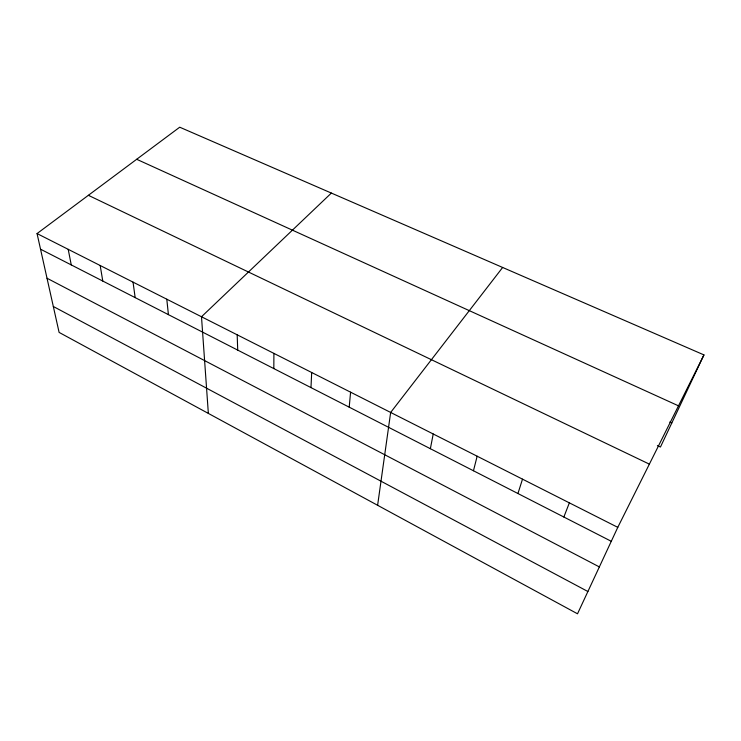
<?xml version="1.0" encoding="UTF-8"?>
<svg xmlns="http://www.w3.org/2000/svg" width="741" height="741" viewBox="0 0 741 741"><rect width="100%" height="100%" fill="white"/><g stroke="black" fill="none" stroke-linecap="round" stroke-linejoin="round"><path stroke-width="1.11" d="M273.827 368.592L273.901 353.392M310.979 387.608L311.683 372.501M349.206 407.17L350.586 392.184M377.614 505.297L390.655 412.459L502.648 267.464M430.364 448.703L433.226 433.994M473.462 470.757L477.148 456.215M517.94 493.525L522.507 479.158M563.855 517.023L569.357 502.861M703.95 354.902L617.781 527.351L577.517 613.798L59.104 332.403L37.05 233.572L179.72 127.202L703.95 354.902L660.453 447.027L657.387 445.582M331.366 193.068L201.496 316.759L208.351 413.413M136.687 159.287L678.497 405.836M669.762 422.018L671.809 422.963M88.364 195.309L649.366 464.135M37.05 233.572L617.781 527.351M40.542 249.198L611.288 541.3M47.016 278.236L599.349 566.921M53.315 306.478L587.891 591.513M68.2 249.328L71.256 264.926M100.183 265.51L102.786 281.061M133.037 282.126L135.168 297.632M166.79 299.207L168.42 314.647M237.185 334.812L237.713 350.104"/></g></svg>
